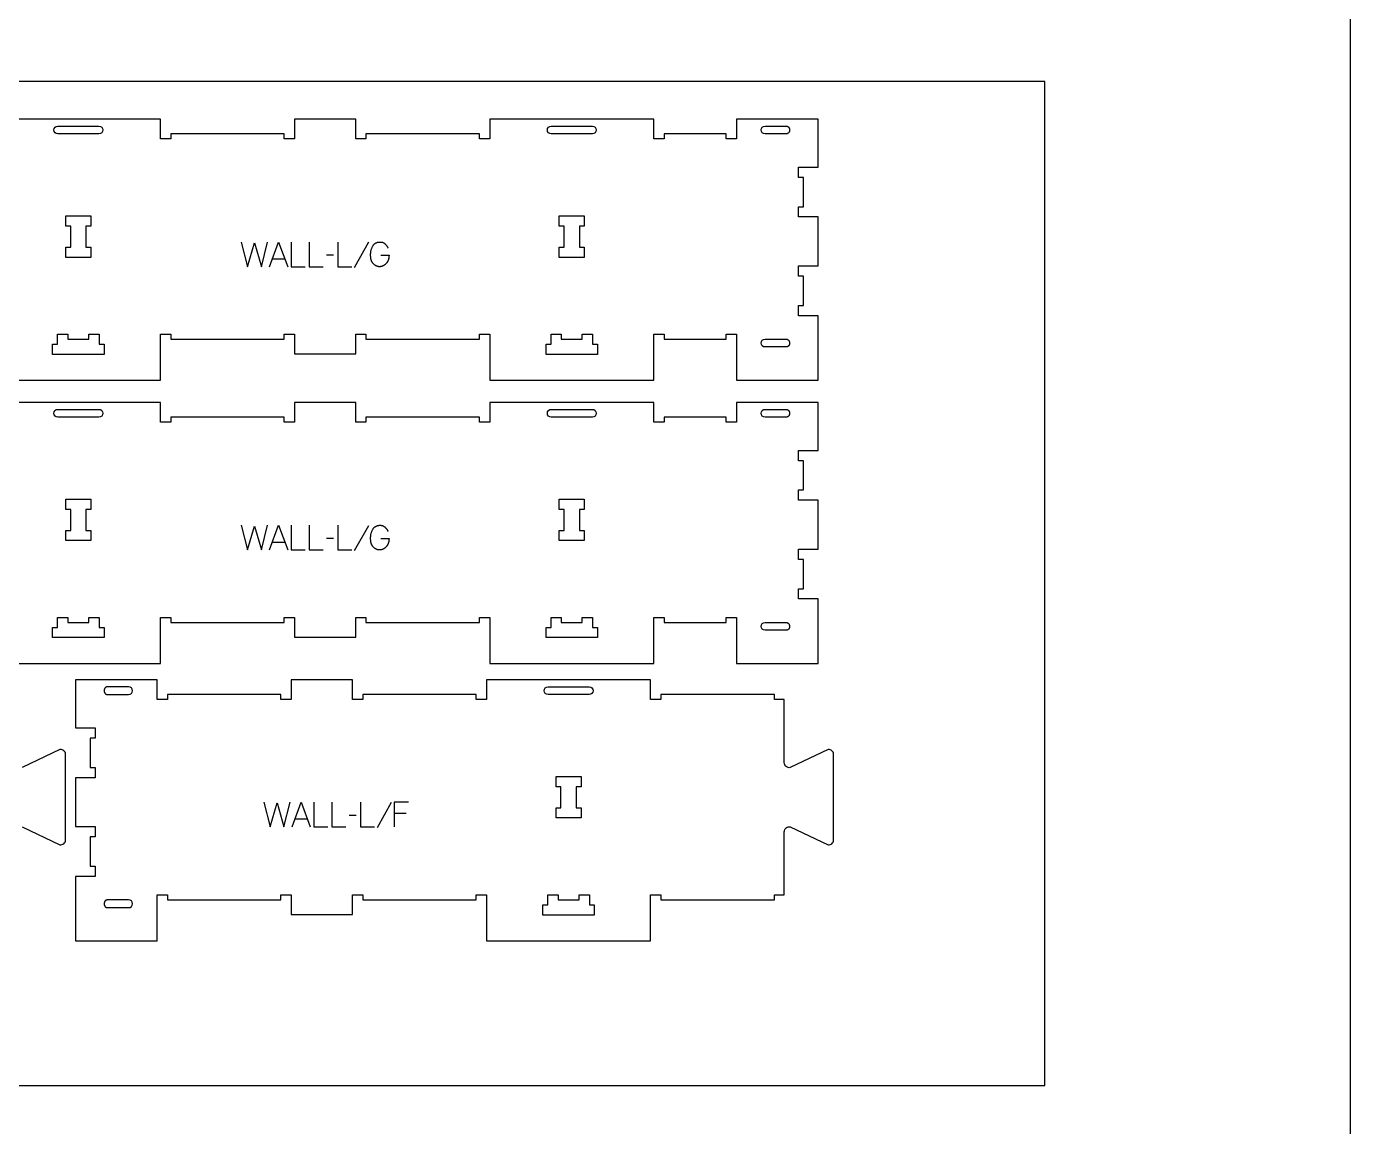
# Model space of a CAD drawing. Extents: x -34195 to -31012, y -10461 to -4867.
# Drawn here: x -32622 to -31012, y -8161 to -6824 of the extents above; entities that cross this region are included whole.
import ezdxf

# ---------------------------------------------------------------- set-up
doc = ezdxf.new("R2010")
doc.units = 0
for name, color, linetype in [('0_SHEET_SPRUCEPLY_2440X122', 1, 'CONTINUOUS'), ('1_ANYTOOL_1MMDEEP_LABELS_S', 2, 'CONTINUOUS'), ('3_ANYTOOL_CUTTHROUGH_INSID', 4, 'CONTINUOUS'), ('4_ANYTOOL_CUTTHROUGH_OUTSI', 5, 'CONTINUOUS'), ('DONOTCUT', 18, 'CONTINUOUS')]:
    doc.layers.add(name, color=color, linetype=linetype)

msp = doc.modelspace()

# ---------------------------------------------------------------- linework, layer by layer
at = {"layer": '0_SHEET_SPRUCEPLY_2440X122'}
msp.add_lwpolyline([(-33823.6, -6891.2), (-33823.6, -8111.2), (-31383.6, -8111.2), (-31383.6, -6891.2)], close=True, dxfattribs=at)
at = {"layer": '1_ANYTOOL_1MMDEEP_LABELS_S'}
for points in [[(-32361, -7086.1), (-32353.3, -7116.1), (-32344.8, -7087), (-32336.3, -7116.1), (-32328.8, -7086.1)], [(-32326.3, -7116.1), (-32315.4, -7086.1), (-32304.3, -7116.1)], [(-32300, -7086.1), (-32300, -7116.1), (-32282.9, -7116.1)], [(-32278.2, -7086.1), (-32278.2, -7116.1), (-32261.1, -7116.1)], [(-32243.3, -7086.1), (-32243.3, -7116.1), (-32226.2, -7116.1)], [(-32206.1, -7086.5), (-32223.3, -7117.3)], [(-32190.9, -7102.3), (-32181.1, -7102.3), (-32181.1, -7103.1), (-32181.2, -7103.9), (-32181.2, -7104.3), (-32181.3, -7104.7), (-32181.3, -7105.1), (-32181.4, -7105.5), (-32181.5, -7105.8), (-32181.5, -7106.2), (-32181.6, -7106.5), (-32181.7, -7106.9), (-32181.8, -7107.2), (-32181.9, -7107.6), (-32182, -7107.9), (-32182.1, -7108.2), (-32182.2, -7108.5), (-32182.4, -7108.9), (-32182.5, -7109.2), (-32182.6, -7109.5), (-32182.8, -7109.8), (-32182.9, -7110), (-32183.1, -7110.3), (-32183.3, -7110.6), (-32183.4, -7110.9), (-32183.6, -7111.1), (-32183.8, -7111.4), (-32184, -7111.6), (-32184.2, -7111.9), (-32184.4, -7112.1), (-32184.6, -7112.3), (-32184.8, -7112.5), (-32185, -7112.8), (-32185.3, -7113), (-32185.5, -7113.2), (-32185.7, -7113.4), (-32185.9, -7113.6), (-32186.2, -7113.7), (-32186.4, -7113.9), (-32186.6, -7114.1), (-32186.8, -7114.2), (-32187.1, -7114.4), (-32187.3, -7114.6), (-32187.5, -7114.7), (-32187.8, -7114.8), (-32188, -7115), (-32188.3, -7115.1), (-32188.5, -7115.2), (-32188.7, -7115.3), (-32189, -7115.4), (-32189.2, -7115.5), (-32189.5, -7115.6), (-32189.7, -7115.7), (-32190, -7115.7), (-32190.2, -7115.8), (-32190.5, -7115.9), (-32190.7, -7115.9), (-32191, -7116), (-32191.2, -7116), (-32191.5, -7116), (-32191.7, -7116.1), (-32192, -7116.1), (-32192.2, -7116.1), (-32192.5, -7116.1), (-32192.8, -7116.1), (-32193, -7116.1), (-32193.3, -7116.1), (-32193.5, -7116.1), (-32193.8, -7116), (-32194, -7116), (-32194.3, -7115.9), (-32194.5, -7115.9), (-32194.8, -7115.8), (-32195, -7115.8), (-32195.3, -7115.7), (-32195.5, -7115.6), (-32195.8, -7115.5), (-32196, -7115.5), (-32196.2, -7115.4), (-32196.5, -7115.2), (-32196.7, -7115.1), (-32196.9, -7115), (-32197.2, -7114.9), (-32197.4, -7114.8), (-32197.6, -7114.6), (-32197.9, -7114.5), (-32198.1, -7114.3), (-32198.3, -7114.1), (-32198.6, -7114), (-32198.8, -7113.8), (-32199, -7113.6), (-32199.2, -7113.4), (-32199.4, -7113.2), (-32199.7, -7113), (-32199.9, -7112.8), (-32200.1, -7112.6), (-32200.3, -7112.4), (-32200.5, -7112.1), (-32200.7, -7111.9), (-32200.9, -7111.6), (-32201.1, -7111.4), (-32201.3, -7111.1), (-32201.4, -7110.8), (-32201.6, -7110.6), (-32201.7, -7110.3), (-32201.9, -7110), (-32202, -7109.7), (-32202.2, -7109.4), (-32202.3, -7109.1), (-32202.4, -7108.7), (-32202.5, -7108.4), (-32202.7, -7108.1), (-32202.8, -7107.7), (-32202.9, -7107.4), (-32203, -7107), (-32203, -7106.6), (-32203.1, -7106.2), (-32203.2, -7105.9), (-32203.2, -7105.5), (-32203.3, -7105.1), (-32203.4, -7104.7), (-32203.4, -7104.2), (-32203.5, -7103.4), (-32203.5, -7102.5), (-32203.5, -7101.6), (-32203.5, -7100.9), (-32203.5, -7100.2), (-32203.4, -7099.5), (-32203.3, -7098.9), (-32203.3, -7098.2), (-32203.1, -7097.5), (-32203, -7096.9), (-32202.8, -7096.2), (-32202.7, -7095.6), (-32202.5, -7094.9), (-32202.3, -7094.3), (-32202, -7093.6), (-32201.7, -7093), (-32201.5, -7092.4), (-32201.2, -7091.7), (-32200.8, -7091.1), (-32200.7, -7090.8), (-32200.5, -7090.5), (-32200.3, -7090.2), (-32200.1, -7089.9), (-32199.9, -7089.6), (-32199.8, -7089.5), (-32199.7, -7089.4), (-32199.6, -7089.3), (-32199.5, -7089.1), (-32199.4, -7089), (-32199.3, -7088.9), (-32199.2, -7088.8), (-32199, -7088.7), (-32198.9, -7088.5), (-32198.8, -7088.4), (-32198.7, -7088.3), (-32198.6, -7088.2), (-32198.4, -7088.1), (-32198.3, -7088), (-32198.2, -7087.9), (-32198.1, -7087.8), (-32197.9, -7087.7), (-32197.8, -7087.7), (-32197.7, -7087.6), (-32197.5, -7087.5), (-32197.4, -7087.4), (-32197.2, -7087.3), (-32197.1, -7087.2), (-32197, -7087.2), (-32196.8, -7087.1), (-32196.7, -7087), (-32196.5, -7087), (-32196.4, -7086.9), (-32196.2, -7086.8), (-32196.1, -7086.8), (-32195.9, -7086.7), (-32195.7, -7086.7), (-32195.4, -7086.6), (-32195.1, -7086.5), (-32194.8, -7086.4), (-32194.4, -7086.3), (-32194.1, -7086.2), (-32193.7, -7086.2), (-32193.3, -7086.1), (-32193, -7086.1), (-32192.6, -7086.1), (-32192.2, -7086.1), (-32191.8, -7086.1), (-32191.6, -7086.1), (-32191.4, -7086.1), (-32191.2, -7086.1), (-32190.9, -7086.1), (-32190.7, -7086.1), (-32190.5, -7086.1), (-32190.3, -7086.2), (-32190.1, -7086.2), (-32189.9, -7086.2), (-32189.7, -7086.3), (-32189.5, -7086.3), (-32189.3, -7086.4), (-32189.1, -7086.4), (-32188.9, -7086.5), (-32188.7, -7086.6), (-32188.6, -7086.6), (-32188.4, -7086.7), (-32188.2, -7086.8), (-32188, -7086.9), (-32187.8, -7086.9), (-32187.7, -7087), (-32187.5, -7087.1), (-32187.3, -7087.2), (-32187.2, -7087.3), (-32187, -7087.4), (-32186.9, -7087.6), (-32186.7, -7087.7), (-32186.6, -7087.8), (-32186.4, -7087.9), (-32186.3, -7088.1), (-32186.1, -7088.2), (-32186, -7088.3), (-32185.7, -7088.6), (-32185.4, -7088.9), (-32185.2, -7089.2), (-32184.9, -7089.5), (-32184.6, -7089.8), (-32184.4, -7090.1), (-32184.2, -7090.4), (-32183.9, -7090.8), (-32183.7, -7091.1), (-32183.5, -7091.4), (-32183.3, -7091.7), (-32183.1, -7092.1), (-32182.9, -7092.4), (-32182.7, -7092.8), (-32182.5, -7093.1), (-32182.3, -7093.5)], [(-32322.8, -7106.5), (-32307.9, -7106.5)], [(-32248.5, -7102.2), (-32257.3, -7102.3)], [(-32361, -7430.4), (-32353.3, -7460.4), (-32344.8, -7431.3), (-32336.3, -7460.4), (-32328.8, -7430.4)], [(-32326.3, -7460.4), (-32315.4, -7430.4), (-32304.3, -7460.4)], [(-32300, -7430.4), (-32300, -7460.4), (-32282.9, -7460.4)], [(-32278.2, -7430.4), (-32278.2, -7460.4), (-32261.1, -7460.4)], [(-32243.3, -7430.4), (-32243.3, -7460.4), (-32226.2, -7460.4)], [(-32206.1, -7430.9), (-32223.3, -7461.6)], [(-32190.9, -7446.6), (-32181.1, -7446.6), (-32181.1, -7447.5), (-32181.2, -7448.3), (-32181.2, -7448.7), (-32181.3, -7449.1), (-32181.3, -7449.4), (-32181.4, -7449.8), (-32181.5, -7450.2), (-32181.5, -7450.5), (-32181.6, -7450.9), (-32181.7, -7451.2), (-32181.8, -7451.6), (-32181.9, -7451.9), (-32182, -7452.2), (-32182.1, -7452.6), (-32182.2, -7452.9), (-32182.4, -7453.2), (-32182.5, -7453.5), (-32182.6, -7453.8), (-32182.8, -7454.1), (-32182.9, -7454.4), (-32183.1, -7454.7), (-32183.3, -7454.9), (-32183.4, -7455.2), (-32183.6, -7455.5), (-32183.8, -7455.7), (-32184, -7456), (-32184.2, -7456.2), (-32184.4, -7456.4), (-32184.6, -7456.7), (-32184.8, -7456.9), (-32185, -7457.1), (-32185.3, -7457.3), (-32185.5, -7457.5), (-32185.7, -7457.7), (-32185.9, -7457.9), (-32186.2, -7458.1), (-32186.4, -7458.3), (-32186.6, -7458.4), (-32186.8, -7458.6), (-32187.1, -7458.7), (-32187.3, -7458.9), (-32187.5, -7459), (-32187.8, -7459.2), (-32188, -7459.3), (-32188.3, -7459.4), (-32188.5, -7459.5), (-32188.7, -7459.6), (-32189, -7459.7), (-32189.2, -7459.8), (-32189.5, -7459.9), (-32189.7, -7460), (-32190, -7460.1), (-32190.2, -7460.1), (-32190.5, -7460.2), (-32190.7, -7460.3), (-32191, -7460.3), (-32191.2, -7460.3), (-32191.5, -7460.4), (-32191.7, -7460.4), (-32192, -7460.4), (-32192.2, -7460.4), (-32192.5, -7460.4), (-32192.8, -7460.4), (-32193, -7460.4), (-32193.3, -7460.4), (-32193.5, -7460.4), (-32193.8, -7460.4), (-32194, -7460.3), (-32194.3, -7460.3), (-32194.5, -7460.2), (-32194.8, -7460.2), (-32195, -7460.1), (-32195.3, -7460), (-32195.5, -7460), (-32195.8, -7459.9), (-32196, -7459.8), (-32196.2, -7459.7), (-32196.5, -7459.6), (-32196.7, -7459.5), (-32196.9, -7459.3), (-32197.2, -7459.2), (-32197.4, -7459.1), (-32197.6, -7458.9), (-32197.9, -7458.8), (-32198.1, -7458.6), (-32198.3, -7458.5), (-32198.6, -7458.3), (-32198.8, -7458.1), (-32199, -7457.9), (-32199.2, -7457.8), (-32199.4, -7457.6), (-32199.7, -7457.4), (-32199.9, -7457.1), (-32200.1, -7456.9), (-32200.3, -7456.7), (-32200.5, -7456.5), (-32200.7, -7456.2), (-32200.9, -7456), (-32201.1, -7455.7), (-32201.3, -7455.5), (-32201.4, -7455.2), (-32201.6, -7454.9), (-32201.7, -7454.6), (-32201.9, -7454.3), (-32202, -7454), (-32202.2, -7453.7), (-32202.3, -7453.4), (-32202.4, -7453.1), (-32202.5, -7452.7), (-32202.7, -7452.4), (-32202.8, -7452), (-32202.9, -7451.7), (-32203, -7451.3), (-32203, -7451), (-32203.1, -7450.6), (-32203.2, -7450.2), (-32203.2, -7449.8), (-32203.3, -7449.4), (-32203.4, -7449), (-32203.4, -7448.6), (-32203.5, -7447.7), (-32203.5, -7446.8), (-32203.5, -7445.9), (-32203.5, -7445.2), (-32203.5, -7444.6), (-32203.4, -7443.9), (-32203.3, -7443.2), (-32203.3, -7442.5), (-32203.1, -7441.9), (-32203, -7441.2), (-32202.8, -7440.6), (-32202.7, -7439.9), (-32202.5, -7439.3), (-32202.3, -7438.6), (-32202, -7438), (-32201.7, -7437.3), (-32201.5, -7436.7), (-32201.2, -7436.1), (-32200.8, -7435.4), (-32200.7, -7435.1), (-32200.5, -7434.8), (-32200.3, -7434.5), (-32200.1, -7434.3), (-32199.9, -7434), (-32199.8, -7433.9), (-32199.7, -7433.7), (-32199.6, -7433.6), (-32199.5, -7433.5), (-32199.4, -7433.3), (-32199.3, -7433.2), (-32199.2, -7433.1), (-32199, -7433), (-32198.9, -7432.9), (-32198.8, -7432.8), (-32198.7, -7432.7), (-32198.6, -7432.6), (-32198.4, -7432.5), (-32198.3, -7432.4), (-32198.2, -7432.3), (-32198.1, -7432.2), (-32197.9, -7432.1), (-32197.8, -7432), (-32197.7, -7431.9), (-32197.5, -7431.8), (-32197.4, -7431.7), (-32197.2, -7431.7), (-32197.1, -7431.6), (-32197, -7431.5), (-32196.8, -7431.4), (-32196.7, -7431.4), (-32196.5, -7431.3), (-32196.4, -7431.2), (-32196.2, -7431.2), (-32196.1, -7431.1), (-32195.9, -7431), (-32195.7, -7431), (-32195.4, -7430.9), (-32195.1, -7430.8), (-32194.8, -7430.7), (-32194.4, -7430.6), (-32194.1, -7430.6), (-32193.7, -7430.5), (-32193.3, -7430.5), (-32193, -7430.4), (-32192.6, -7430.4), (-32192.2, -7430.4), (-32191.8, -7430.4), (-32191.6, -7430.4), (-32191.4, -7430.4), (-32191.2, -7430.4), (-32190.9, -7430.4), (-32190.7, -7430.5), (-32190.5, -7430.5), (-32190.3, -7430.5), (-32190.1, -7430.5), (-32189.9, -7430.6), (-32189.7, -7430.6), (-32189.5, -7430.7), (-32189.3, -7430.7), (-32189.1, -7430.8), (-32188.9, -7430.8), (-32188.7, -7430.9), (-32188.6, -7431), (-32188.4, -7431), (-32188.2, -7431.1), (-32188, -7431.2), (-32187.8, -7431.3), (-32187.7, -7431.4), (-32187.5, -7431.5), (-32187.3, -7431.6), (-32187.2, -7431.7), (-32187, -7431.8), (-32186.9, -7431.9), (-32186.7, -7432), (-32186.6, -7432.1), (-32186.4, -7432.3), (-32186.3, -7432.4), (-32186.1, -7432.5), (-32186, -7432.7), (-32185.7, -7433), (-32185.4, -7433.2), (-32185.2, -7433.5), (-32184.9, -7433.8), (-32184.6, -7434.1), (-32184.4, -7434.5), (-32184.2, -7434.8), (-32183.9, -7435.1), (-32183.7, -7435.4), (-32183.5, -7435.7), (-32183.3, -7436.1), (-32183.1, -7436.4), (-32182.9, -7436.8), (-32182.7, -7437.1), (-32182.5, -7437.5), (-32182.3, -7437.8)], [(-32322.8, -7450.8), (-32307.9, -7450.8)], [(-32248.5, -7446.5), (-32257.3, -7446.6)], [(-32333.4, -7766.9), (-32325.7, -7796.9), (-32317.3, -7767.8), (-32308.8, -7796.9), (-32301.3, -7766.9)], [(-32298.7, -7796.9), (-32287.8, -7766.9), (-32276.8, -7796.9)], [(-32272.5, -7766.9), (-32272.5, -7796.9), (-32255.4, -7796.9)], [(-32250.7, -7766.9), (-32250.7, -7796.9), (-32233.6, -7796.9)], [(-32215.8, -7766.9), (-32215.8, -7796.9), (-32198.7, -7796.9)], [(-32178.5, -7767.4), (-32195.7, -7798.2)], [(-32157.3, -7766.9), (-32174.9, -7766.9), (-32174.9, -7796.9)], [(-32295.2, -7787.4), (-32280.3, -7787.4)], [(-32220.9, -7783), (-32229.7, -7783.1)], [(-32160.4, -7780.9), (-32174.9, -7780.9)]]:
    msp.add_lwpolyline(points, dxfattribs=at)
at = {"layer": '3_ANYTOOL_CUTTHROUGH_INSID', "color": 4}
for points in [[(-32583.8, -6945.2), (-32533.8, -6945.2, -1), (-32533.8, -6954.7), (-32583.8, -6954.7, -1)], [(-31983.8, -6945.2), (-31933.8, -6945.2, -1), (-31933.8, -6954.7), (-31983.8, -6954.7, -1)], [(-31723.8, -6945.2), (-31698.1, -6945.2), (-31698, -6945.2), (-31697.9, -6945.2), (-31697.8, -6945.2), (-31697.7, -6945.2), (-31697.6, -6945.2), (-31697.5, -6945.3), (-31697.4, -6945.3), (-31697.3, -6945.3), (-31697.2, -6945.3), (-31697.1, -6945.3), (-31697, -6945.4), (-31696.9, -6945.4), (-31696.8, -6945.4), (-31696.7, -6945.5), (-31696.7, -6945.5), (-31696.6, -6945.6), (-31696.5, -6945.6), (-31696.4, -6945.7), (-31696.3, -6945.7), (-31696.2, -6945.8), (-31696.1, -6945.8), (-31696, -6945.9), (-31695.9, -6946), (-31695.8, -6946), (-31695.7, -6946.1), (-31695.7, -6946.2), (-31695.6, -6946.2), (-31695.5, -6946.3), (-31695.4, -6946.4), (-31695.3, -6946.5), (-31695.3, -6946.6), (-31695.2, -6946.6), (-31695.1, -6946.7), (-31695.1, -6946.8), (-31695, -6946.9), (-31694.9, -6947), (-31694.9, -6947.1), (-31694.8, -6947.2), (-31694.8, -6947.3), (-31694.7, -6947.4), (-31694.7, -6947.5), (-31694.6, -6947.6), (-31694.6, -6947.7), (-31694.5, -6947.8), (-31694.5, -6947.9), (-31694.4, -6948), (-31694.4, -6948.1), (-31694.4, -6948.2), (-31694.3, -6948.3), (-31694.3, -6948.5), (-31694.3, -6948.6), (-31694.2, -6948.7), (-31694.2, -6948.8), (-31694.2, -6948.9), (-31694.2, -6949), (-31694.2, -6949.1), (-31694.1, -6949.2), (-31694.1, -6949.3), (-31694.1, -6949.4), (-31694.1, -6949.5), (-31694.1, -6949.6), (-31694.1, -6949.7), (-31694.1, -6949.9), (-31694.1, -6950), (-31694.1, -6950.1), (-31694.1, -6950.2), (-31694.1, -6950.3), (-31694.1, -6950.4), (-31694.1, -6950.5), (-31694.1, -6950.6), (-31694.1, -6950.7), (-31694.2, -6950.8), (-31694.2, -6950.9), (-31694.2, -6951), (-31694.2, -6951.1), (-31694.2, -6951.3), (-31694.3, -6951.4), (-31694.3, -6951.5), (-31694.3, -6951.6), (-31694.4, -6951.7), (-31694.4, -6951.8), (-31694.4, -6951.9), (-31694.5, -6952), (-31694.5, -6952.1), (-31694.6, -6952.2), (-31694.6, -6952.3), (-31694.7, -6952.4), (-31694.7, -6952.5), (-31694.8, -6952.6), (-31694.8, -6952.7), (-31694.9, -6952.8), (-31694.9, -6952.9), (-31695, -6953), (-31695.1, -6953.1), (-31695.1, -6953.2), (-31695.2, -6953.3), (-31695.3, -6953.4), (-31695.3, -6953.4), (-31695.4, -6953.5), (-31695.5, -6953.6), (-31695.6, -6953.7), (-31695.7, -6953.8), (-31695.7, -6953.8), (-31695.8, -6953.9), (-31695.9, -6954), (-31696, -6954), (-31696.1, -6954.1), (-31696.2, -6954.2), (-31696.3, -6954.2), (-31696.4, -6954.3), (-31696.5, -6954.3), (-31696.6, -6954.4), (-31696.7, -6954.4), (-31696.7, -6954.4), (-31696.8, -6954.5), (-31696.9, -6954.5), (-31697, -6954.5), (-31697.1, -6954.6), (-31697.2, -6954.6), (-31697.3, -6954.6), (-31697.4, -6954.6), (-31697.5, -6954.7), (-31697.6, -6954.7), (-31697.7, -6954.7), (-31697.8, -6954.7), (-31697.9, -6954.7), (-31698, -6954.7), (-31698.1, -6954.7), (-31723.8, -6954.7, -1)], [(-31723.8, -7213.7, -1), (-31723.8, -7204.2), (-31698.1, -7204.2), (-31698, -7204.2), (-31697.9, -7204.2), (-31697.8, -7204.2), (-31697.7, -7204.2), (-31697.6, -7204.2), (-31697.5, -7204.3), (-31697.4, -7204.3), (-31697.3, -7204.3), (-31697.2, -7204.3), (-31697.1, -7204.3), (-31697, -7204.4), (-31696.9, -7204.4), (-31696.8, -7204.4), (-31696.7, -7204.5), (-31696.7, -7204.5), (-31696.6, -7204.6), (-31696.5, -7204.6), (-31696.4, -7204.7), (-31696.3, -7204.7), (-31696.2, -7204.8), (-31696.1, -7204.8), (-31696, -7204.9), (-31695.9, -7205), (-31695.8, -7205), (-31695.7, -7205.1), (-31695.7, -7205.2), (-31695.6, -7205.2), (-31695.5, -7205.3), (-31695.4, -7205.4), (-31695.3, -7205.5), (-31695.3, -7205.6), (-31695.2, -7205.6), (-31695.1, -7205.7), (-31695.1, -7205.8), (-31695, -7205.9), (-31694.9, -7206), (-31694.9, -7206.1), (-31694.8, -7206.2), (-31694.8, -7206.3), (-31694.7, -7206.4), (-31694.7, -7206.5), (-31694.6, -7206.6), (-31694.6, -7206.7), (-31694.5, -7206.8), (-31694.5, -7206.9), (-31694.4, -7207), (-31694.4, -7207.1), (-31694.4, -7207.2), (-31694.3, -7207.3), (-31694.3, -7207.5), (-31694.3, -7207.6), (-31694.2, -7207.7), (-31694.2, -7207.8), (-31694.2, -7207.9), (-31694.2, -7208), (-31694.2, -7208.1), (-31694.1, -7208.2), (-31694.1, -7208.3), (-31694.1, -7208.4), (-31694.1, -7208.5), (-31694.1, -7208.6), (-31694.1, -7208.7), (-31694.1, -7208.9), (-31694.1, -7209), (-31694.1, -7209.1), (-31694.1, -7209.2), (-31694.1, -7209.3), (-31694.1, -7209.4), (-31694.1, -7209.5), (-31694.1, -7209.6), (-31694.1, -7209.7), (-31694.2, -7209.8), (-31694.2, -7209.9), (-31694.2, -7210), (-31694.2, -7210.1), (-31694.2, -7210.3), (-31694.3, -7210.4), (-31694.3, -7210.5), (-31694.3, -7210.6), (-31694.4, -7210.7), (-31694.4, -7210.8), (-31694.4, -7210.9), (-31694.5, -7211), (-31694.5, -7211.1), (-31694.6, -7211.2), (-31694.6, -7211.3), (-31694.7, -7211.4), (-31694.7, -7211.5), (-31694.8, -7211.6), (-31694.8, -7211.7), (-31694.9, -7211.8), (-31694.9, -7211.9), (-31695, -7212), (-31695.1, -7212.1), (-31695.1, -7212.2), (-31695.2, -7212.3), (-31695.3, -7212.4), (-31695.3, -7212.4), (-31695.4, -7212.5), (-31695.5, -7212.6), (-31695.6, -7212.7), (-31695.7, -7212.8), (-31695.7, -7212.8), (-31695.8, -7212.9), (-31695.9, -7213), (-31696, -7213), (-31696.1, -7213.1), (-31696.2, -7213.2), (-31696.3, -7213.2), (-31696.4, -7213.3), (-31696.5, -7213.3), (-31696.6, -7213.4), (-31696.7, -7213.4), (-31696.7, -7213.4), (-31696.8, -7213.5), (-31696.9, -7213.5), (-31697, -7213.5), (-31697.1, -7213.6), (-31697.2, -7213.6), (-31697.3, -7213.6), (-31697.4, -7213.6), (-31697.5, -7213.7), (-31697.6, -7213.7), (-31697.7, -7213.7), (-31697.8, -7213.7), (-31697.9, -7213.7), (-31698, -7213.7), (-31698.1, -7213.7)], [(-32583.8, -7289.5), (-32533.8, -7289.5, -1), (-32533.8, -7299), (-32583.8, -7299, -1)], [(-31983.8, -7289.5), (-31933.8, -7289.5, -1), (-31933.8, -7299), (-31983.8, -7299, -1)], [(-31723.8, -7289.5), (-31698.1, -7289.5), (-31698, -7289.6), (-31697.9, -7289.6), (-31697.8, -7289.6), (-31697.7, -7289.6), (-31697.6, -7289.6), (-31697.5, -7289.6), (-31697.4, -7289.6), (-31697.3, -7289.6), (-31697.2, -7289.7), (-31697.1, -7289.7), (-31697, -7289.7), (-31696.9, -7289.7), (-31696.8, -7289.8), (-31696.7, -7289.8), (-31696.7, -7289.9), (-31696.6, -7289.9), (-31696.5, -7290), (-31696.4, -7290), (-31696.3, -7290.1), (-31696.2, -7290.1), (-31696.1, -7290.2), (-31696, -7290.2), (-31695.9, -7290.3), (-31695.8, -7290.4), (-31695.7, -7290.4), (-31695.7, -7290.5), (-31695.6, -7290.6), (-31695.5, -7290.7), (-31695.4, -7290.7), (-31695.3, -7290.8), (-31695.3, -7290.9), (-31695.2, -7291), (-31695.1, -7291.1), (-31695.1, -7291.2), (-31695, -7291.3), (-31694.9, -7291.4), (-31694.9, -7291.4), (-31694.8, -7291.5), (-31694.8, -7291.6), (-31694.7, -7291.7), (-31694.7, -7291.8), (-31694.6, -7291.9), (-31694.6, -7292), (-31694.5, -7292.2), (-31694.5, -7292.3), (-31694.4, -7292.4), (-31694.4, -7292.5), (-31694.4, -7292.6), (-31694.3, -7292.7), (-31694.3, -7292.8), (-31694.3, -7292.9), (-31694.2, -7293), (-31694.2, -7293.1), (-31694.2, -7293.2), (-31694.2, -7293.3), (-31694.2, -7293.4), (-31694.1, -7293.6), (-31694.1, -7293.7), (-31694.1, -7293.8), (-31694.1, -7293.9), (-31694.1, -7294), (-31694.1, -7294.1), (-31694.1, -7294.2), (-31694.1, -7294.3), (-31694.1, -7294.4), (-31694.1, -7294.5), (-31694.1, -7294.6), (-31694.1, -7294.7), (-31694.1, -7294.8), (-31694.1, -7294.9), (-31694.1, -7295), (-31694.2, -7295.2), (-31694.2, -7295.3), (-31694.2, -7295.4), (-31694.2, -7295.5), (-31694.2, -7295.6), (-31694.3, -7295.7), (-31694.3, -7295.8), (-31694.3, -7295.9), (-31694.4, -7296), (-31694.4, -7296.1), (-31694.4, -7296.2), (-31694.5, -7296.3), (-31694.5, -7296.4), (-31694.6, -7296.5), (-31694.6, -7296.7), (-31694.7, -7296.8), (-31694.7, -7296.9), (-31694.8, -7297), (-31694.8, -7297.1), (-31694.9, -7297.2), (-31694.9, -7297.2), (-31695, -7297.3), (-31695.1, -7297.4), (-31695.1, -7297.5), (-31695.2, -7297.6), (-31695.3, -7297.7), (-31695.3, -7297.8), (-31695.4, -7297.9), (-31695.5, -7297.9), (-31695.6, -7298), (-31695.7, -7298.1), (-31695.7, -7298.2), (-31695.8, -7298.2), (-31695.9, -7298.3), (-31696, -7298.4), (-31696.1, -7298.4), (-31696.2, -7298.5), (-31696.3, -7298.5), (-31696.4, -7298.6), (-31696.5, -7298.6), (-31696.6, -7298.7), (-31696.7, -7298.7), (-31696.7, -7298.8), (-31696.8, -7298.8), (-31696.9, -7298.9), (-31697, -7298.9), (-31697.1, -7298.9), (-31697.2, -7298.9), (-31697.3, -7299), (-31697.4, -7299), (-31697.5, -7299), (-31697.6, -7299), (-31697.7, -7299), (-31697.8, -7299), (-31697.9, -7299), (-31698, -7299), (-31698.1, -7299), (-31723.8, -7299, -1)], [(-31723.8, -7558, -1), (-31723.8, -7548.5), (-31698.1, -7548.5), (-31698, -7548.6), (-31697.9, -7548.6), (-31697.8, -7548.6), (-31697.7, -7548.6), (-31697.6, -7548.6), (-31697.5, -7548.6), (-31697.4, -7548.6), (-31697.3, -7548.6), (-31697.2, -7548.7), (-31697.1, -7548.7), (-31697, -7548.7), (-31696.9, -7548.7), (-31696.8, -7548.8), (-31696.7, -7548.8), (-31696.7, -7548.9), (-31696.6, -7548.9), (-31696.5, -7549), (-31696.4, -7549), (-31696.3, -7549.1), (-31696.2, -7549.1), (-31696.1, -7549.2), (-31696, -7549.2), (-31695.9, -7549.3), (-31695.8, -7549.4), (-31695.7, -7549.4), (-31695.7, -7549.5), (-31695.6, -7549.6), (-31695.5, -7549.7), (-31695.4, -7549.7), (-31695.3, -7549.8), (-31695.3, -7549.9), (-31695.2, -7550), (-31695.1, -7550.1), (-31695.1, -7550.2), (-31695, -7550.3), (-31694.9, -7550.4), (-31694.9, -7550.4), (-31694.8, -7550.5), (-31694.8, -7550.6), (-31694.7, -7550.7), (-31694.7, -7550.8), (-31694.6, -7550.9), (-31694.6, -7551), (-31694.5, -7551.2), (-31694.5, -7551.3), (-31694.4, -7551.4), (-31694.4, -7551.5), (-31694.4, -7551.6), (-31694.3, -7551.7), (-31694.3, -7551.8), (-31694.3, -7551.9), (-31694.2, -7552), (-31694.2, -7552.1), (-31694.2, -7552.2), (-31694.2, -7552.3), (-31694.2, -7552.4), (-31694.1, -7552.6), (-31694.1, -7552.7), (-31694.1, -7552.8), (-31694.1, -7552.9), (-31694.1, -7553), (-31694.1, -7553.1), (-31694.1, -7553.2), (-31694.1, -7553.3), (-31694.1, -7553.4), (-31694.1, -7553.5), (-31694.1, -7553.6), (-31694.1, -7553.7), (-31694.1, -7553.8), (-31694.1, -7553.9), (-31694.1, -7554), (-31694.2, -7554.2), (-31694.2, -7554.3), (-31694.2, -7554.4), (-31694.2, -7554.5), (-31694.2, -7554.6), (-31694.3, -7554.7), (-31694.3, -7554.8), (-31694.3, -7554.9), (-31694.4, -7555), (-31694.4, -7555.1), (-31694.4, -7555.2), (-31694.5, -7555.3), (-31694.5, -7555.4), (-31694.6, -7555.5), (-31694.6, -7555.7), (-31694.7, -7555.8), (-31694.7, -7555.9), (-31694.8, -7556), (-31694.8, -7556.1), (-31694.9, -7556.2), (-31694.9, -7556.2), (-31695, -7556.3), (-31695.1, -7556.4), (-31695.1, -7556.5), (-31695.2, -7556.6), (-31695.3, -7556.7), (-31695.3, -7556.8), (-31695.4, -7556.9), (-31695.5, -7556.9), (-31695.6, -7557), (-31695.7, -7557.1), (-31695.7, -7557.2), (-31695.8, -7557.2), (-31695.9, -7557.3), (-31696, -7557.4), (-31696.1, -7557.4), (-31696.2, -7557.5), (-31696.3, -7557.5), (-31696.4, -7557.6), (-31696.5, -7557.6), (-31696.6, -7557.7), (-31696.7, -7557.7), (-31696.7, -7557.8), (-31696.8, -7557.8), (-31696.9, -7557.9), (-31697, -7557.9), (-31697.1, -7557.9), (-31697.2, -7557.9), (-31697.3, -7558), (-31697.4, -7558), (-31697.5, -7558), (-31697.6, -7558), (-31697.7, -7558), (-31697.8, -7558), (-31697.9, -7558), (-31698, -7558), (-31698.1, -7558)], [(-32497.7, -7626.7), (-32523.4, -7626.7), (-32523.5, -7626.7), (-32523.6, -7626.7), (-32523.7, -7626.7), (-32523.8, -7626.7), (-32523.9, -7626.7), (-32524, -7626.7), (-32524.1, -7626.8), (-32524.2, -7626.8), (-32524.3, -7626.8), (-32524.4, -7626.8), (-32524.5, -7626.9), (-32524.6, -7626.9), (-32524.7, -7626.9), (-32524.8, -7627), (-32524.9, -7627), (-32525, -7627), (-32525.1, -7627.1), (-32525.2, -7627.1), (-32525.3, -7627.2), (-32525.4, -7627.3), (-32525.5, -7627.3), (-32525.6, -7627.4), (-32525.6, -7627.4), (-32525.7, -7627.5), (-32525.8, -7627.6), (-32525.9, -7627.6), (-32526, -7627.7), (-32526.1, -7627.8), (-32526.1, -7627.9), (-32526.2, -7628), (-32526.3, -7628), (-32526.4, -7628.1), (-32526.4, -7628.2), (-32526.5, -7628.3), (-32526.6, -7628.4), (-32526.6, -7628.5), (-32526.7, -7628.6), (-32526.7, -7628.7), (-32526.8, -7628.8), (-32526.9, -7628.9), (-32526.9, -7629), (-32527, -7629.1), (-32527, -7629.2), (-32527, -7629.3), (-32527.1, -7629.4), (-32527.1, -7629.5), (-32527.2, -7629.6), (-32527.2, -7629.7), (-32527.2, -7629.8), (-32527.3, -7629.9), (-32527.3, -7630), (-32527.3, -7630.1), (-32527.3, -7630.3), (-32527.4, -7630.4), (-32527.4, -7630.5), (-32527.4, -7630.6), (-32527.4, -7630.7), (-32527.4, -7630.8), (-32527.4, -7630.9), (-32527.4, -7631), (-32527.5, -7631.1), (-32527.5, -7631.2), (-32527.5, -7631.3), (-32527.5, -7631.4), (-32527.5, -7631.5), (-32527.5, -7631.7), (-32527.5, -7631.8), (-32527.4, -7631.9), (-32527.4, -7632), (-32527.4, -7632.1), (-32527.4, -7632.2), (-32527.4, -7632.3), (-32527.4, -7632.4), (-32527.4, -7632.5), (-32527.3, -7632.6), (-32527.3, -7632.7), (-32527.3, -7632.8), (-32527.3, -7632.9), (-32527.2, -7633.1), (-32527.2, -7633.2), (-32527.2, -7633.3), (-32527.1, -7633.4), (-32527.1, -7633.5), (-32527, -7633.6), (-32527, -7633.7), (-32527, -7633.8), (-32526.9, -7633.9), (-32526.9, -7634), (-32526.8, -7634.1), (-32526.7, -7634.2), (-32526.7, -7634.3), (-32526.6, -7634.4), (-32526.6, -7634.5), (-32526.5, -7634.6), (-32526.4, -7634.7), (-32526.4, -7634.8), (-32526.3, -7634.8), (-32526.2, -7634.9), (-32526.1, -7635), (-32526.1, -7635.1), (-32526, -7635.2), (-32525.9, -7635.2), (-32525.8, -7635.3), (-32525.7, -7635.4), (-32525.6, -7635.4), (-32525.6, -7635.5), (-32525.5, -7635.6), (-32525.4, -7635.6), (-32525.3, -7635.7), (-32525.2, -7635.7), (-32525.1, -7635.8), (-32525, -7635.8), (-32524.9, -7635.9), (-32524.8, -7635.9), (-32524.7, -7636), (-32524.6, -7636), (-32524.5, -7636), (-32524.4, -7636.1), (-32524.3, -7636.1), (-32524.2, -7636.1), (-32524.1, -7636.1), (-32524, -7636.1), (-32523.9, -7636.2), (-32523.8, -7636.2), (-32523.7, -7636.2), (-32523.6, -7636.2), (-32523.5, -7636.2), (-32523.4, -7636.2), (-32497.7, -7636.2, 1)], [(-31987.7, -7626.7), (-31937.7, -7626.7, -1), (-31937.7, -7636.2), (-31987.7, -7636.2, -1)], [(-32497.7, -7895.2, 1), (-32497.7, -7885.7), (-32523.4, -7885.7), (-32523.5, -7885.7), (-32523.6, -7885.7), (-32523.7, -7885.7), (-32523.8, -7885.7), (-32523.9, -7885.7), (-32524, -7885.7), (-32524.1, -7885.8), (-32524.2, -7885.8), (-32524.3, -7885.8), (-32524.4, -7885.8), (-32524.5, -7885.9), (-32524.6, -7885.9), (-32524.7, -7885.9), (-32524.8, -7886), (-32524.9, -7886), (-32525, -7886), (-32525.1, -7886.1), (-32525.2, -7886.1), (-32525.3, -7886.2), (-32525.4, -7886.3), (-32525.5, -7886.3), (-32525.6, -7886.4), (-32525.6, -7886.4), (-32525.7, -7886.5), (-32525.8, -7886.6), (-32525.9, -7886.6), (-32526, -7886.7), (-32526.1, -7886.8), (-32526.1, -7886.9), (-32526.2, -7887), (-32526.3, -7887), (-32526.4, -7887.1), (-32526.4, -7887.2), (-32526.5, -7887.3), (-32526.6, -7887.4), (-32526.6, -7887.5), (-32526.7, -7887.6), (-32526.7, -7887.7), (-32526.8, -7887.8), (-32526.9, -7887.9), (-32526.9, -7888), (-32527, -7888.1), (-32527, -7888.2), (-32527, -7888.3), (-32527.1, -7888.4), (-32527.1, -7888.5), (-32527.2, -7888.6), (-32527.2, -7888.7), (-32527.2, -7888.8), (-32527.3, -7888.9), (-32527.3, -7889), (-32527.3, -7889.1), (-32527.3, -7889.3), (-32527.4, -7889.4), (-32527.4, -7889.5), (-32527.4, -7889.6), (-32527.4, -7889.7), (-32527.4, -7889.8), (-32527.4, -7889.9), (-32527.4, -7890), (-32527.5, -7890.1), (-32527.5, -7890.2), (-32527.5, -7890.3), (-32527.5, -7890.4), (-32527.5, -7890.5), (-32527.5, -7890.7), (-32527.5, -7890.8), (-32527.4, -7890.9), (-32527.4, -7891), (-32527.4, -7891.1), (-32527.4, -7891.2), (-32527.4, -7891.3), (-32527.4, -7891.4), (-32527.4, -7891.5), (-32527.3, -7891.6), (-32527.3, -7891.7), (-32527.3, -7891.8), (-32527.3, -7891.9), (-32527.2, -7892.1), (-32527.2, -7892.2), (-32527.2, -7892.3), (-32527.1, -7892.4), (-32527.1, -7892.5), (-32527, -7892.6), (-32527, -7892.7), (-32527, -7892.8), (-32526.9, -7892.9), (-32526.9, -7893), (-32526.8, -7893.1), (-32526.7, -7893.2), (-32526.7, -7893.3), (-32526.6, -7893.4), (-32526.6, -7893.5), (-32526.5, -7893.6), (-32526.4, -7893.7), (-32526.4, -7893.8), (-32526.3, -7893.8), (-32526.2, -7893.9), (-32526.1, -7894), (-32526.1, -7894.1), (-32526, -7894.2), (-32525.9, -7894.2), (-32525.8, -7894.3), (-32525.7, -7894.4), (-32525.6, -7894.4), (-32525.6, -7894.5), (-32525.5, -7894.6), (-32525.4, -7894.6), (-32525.3, -7894.7), (-32525.2, -7894.7), (-32525.1, -7894.8), (-32525, -7894.8), (-32524.9, -7894.9), (-32524.8, -7894.9), (-32524.7, -7895), (-32524.6, -7895), (-32524.5, -7895), (-32524.4, -7895.1), (-32524.3, -7895.1), (-32524.2, -7895.1), (-32524.1, -7895.1), (-32524, -7895.1), (-32523.9, -7895.2), (-32523.8, -7895.2), (-32523.7, -7895.2), (-32523.6, -7895.2), (-32523.5, -7895.2), (-32523.4, -7895.2)]]:
    msp.add_lwpolyline(points, format="xyb", close=True, dxfattribs=at)
for points in [[(-32568.1, -7092.3), (-32568.1, -7066.8), (-32574.1, -7066.8), (-32574.1, -7054.3), (-32543.6, -7054.3), (-32543.6, -7066.8), (-32549.6, -7066.8), (-32549.6, -7092.3), (-32543.6, -7092.3), (-32543.6, -7104.8), (-32574.1, -7104.8), (-32574.1, -7092.3)], [(-31968.1, -7092.3), (-31968.1, -7066.8), (-31974.1, -7066.8), (-31974.1, -7054.3), (-31943.6, -7054.3), (-31943.6, -7066.8), (-31949.6, -7066.8), (-31949.6, -7092.3), (-31943.6, -7092.3), (-31943.6, -7104.8), (-31974.1, -7104.8), (-31974.1, -7092.3)], [(-32546.1, -7204.2), (-32546.1, -7198.2), (-32533.6, -7198.2), (-32533.6, -7210.2), (-32527.6, -7210.2), (-32527.6, -7222.7), (-32590.1, -7222.7), (-32590.1, -7210.2), (-32584.1, -7210.2), (-32584.1, -7198.2), (-32571.6, -7198.2), (-32571.6, -7204.2)], [(-31946.1, -7204.2), (-31946.1, -7198.2), (-31933.6, -7198.2), (-31933.6, -7210.2), (-31927.6, -7210.2), (-31927.6, -7222.7), (-31990.1, -7222.7), (-31990.1, -7210.2), (-31984.1, -7210.2), (-31984.1, -7198.2), (-31971.6, -7198.2), (-31971.6, -7204.2)], [(-32568.1, -7436.6), (-32568.1, -7411.1), (-32574.1, -7411.1), (-32574.1, -7398.6), (-32543.6, -7398.6), (-32543.6, -7411.1), (-32549.6, -7411.1), (-32549.6, -7436.6), (-32543.6, -7436.6), (-32543.6, -7449.1), (-32574.1, -7449.1), (-32574.1, -7436.6)], [(-31968.1, -7436.6), (-31968.1, -7411.1), (-31974.1, -7411.1), (-31974.1, -7398.6), (-31943.6, -7398.6), (-31943.6, -7411.1), (-31949.6, -7411.1), (-31949.6, -7436.6), (-31943.6, -7436.6), (-31943.6, -7449.1), (-31974.1, -7449.1), (-31974.1, -7436.6)], [(-32546.1, -7548.5), (-32546.1, -7542.5), (-32533.6, -7542.5), (-32533.6, -7554.5), (-32527.6, -7554.5), (-32527.6, -7567), (-32590.1, -7567), (-32590.1, -7554.5), (-32584.1, -7554.5), (-32584.1, -7542.5), (-32571.6, -7542.5), (-32571.6, -7548.5)], [(-31946.1, -7548.5), (-31946.1, -7542.5), (-31933.6, -7542.5), (-31933.6, -7554.5), (-31927.6, -7554.5), (-31927.6, -7567), (-31990.1, -7567), (-31990.1, -7554.5), (-31984.1, -7554.5), (-31984.1, -7542.5), (-31971.6, -7542.5), (-31971.6, -7548.5)], [(-31972, -7773.7), (-31972, -7748.2), (-31978, -7748.2), (-31978, -7735.7), (-31947.5, -7735.7), (-31947.5, -7748.2), (-31953.5, -7748.2), (-31953.5, -7773.7), (-31947.5, -7773.7), (-31947.5, -7786.2), (-31978, -7786.2), (-31978, -7773.7)], [(-31950, -7885.7), (-31950, -7879.7), (-31937.5, -7879.7), (-31937.5, -7891.7), (-31931.5, -7891.7), (-31931.5, -7904.2), (-31994, -7904.2), (-31994, -7891.7), (-31988, -7891.7), (-31988, -7879.7), (-31975.5, -7879.7), (-31975.5, -7885.7)]]:
    msp.add_lwpolyline(points, close=True, dxfattribs=at)
at = {"layer": '4_ANYTOOL_CUTTHROUGH_OUTSI', "color": 5}
for points in [[(-32658.6, -7254.2), (-32459.1, -7254.2), (-32459.1, -7198.2), (-32446.6, -7198.2), (-32446.6, -7204.2), (-32308.6, -7204.2), (-32308.6, -7198.2), (-32296.1, -7198.2), (-32296.1, -7222.2), (-32221.6, -7222.2), (-32221.6, -7198.2), (-32209.1, -7198.2), (-32209.1, -7204.2), (-32071.1, -7204.2), (-32071.1, -7198.2), (-32058.6, -7198.2), (-32058.6, -7254.2), (-31859.1, -7254.2), (-31859.1, -7198.2), (-31846.6, -7198.2), (-31846.6, -7204.2), (-31771.1, -7204.2), (-31771.1, -7198.2), (-31758.6, -7198.2), (-31758.6, -7254.2), (-31659.1, -7254.2), (-31659.1, -7234.5), (-31659.1, -7222.5), (-31659.1, -7175.7), (-31683.1, -7175.7), (-31683.1, -7163.2), (-31677.1, -7163.2), (-31677.1, -7127.7), (-31683.1, -7127.7), (-31683.1, -7115.2), (-31659.1, -7115.2), (-31659.1, -7055.7), (-31683.1, -7055.7), (-31683.1, -7043.2), (-31677.1, -7043.2), (-31677.1, -7007.7), (-31683.1, -7007.7), (-31683.1, -6995.2), (-31659.1, -6995.2), (-31659.1, -6995.2), (-31659.1, -6936.7), (-31758.6, -6936.7), (-31758.6, -6960.7), (-31771.1, -6960.7), (-31771.1, -6954.7), (-31846.6, -6954.7), (-31846.6, -6960.7), (-31859.1, -6960.7), (-31859.1, -6936.7), (-32058.6, -6936.7), (-32058.6, -6960.7), (-32071.1, -6960.7), (-32071.1, -6954.7), (-32209.1, -6954.7), (-32209.1, -6960.7), (-32221.6, -6960.7), (-32221.6, -6936.7), (-32296.1, -6936.7), (-32296.1, -6960.7), (-32308.6, -6960.7), (-32308.6, -6954.7), (-32446.6, -6954.7), (-32446.6, -6960.7), (-32459.1, -6960.7), (-32459.1, -6936.7), (-32658.6, -6936.7)], [(-32658.6, -7598.5), (-32459.1, -7598.5), (-32459.1, -7542.5), (-32446.6, -7542.5), (-32446.6, -7548.5), (-32308.6, -7548.5), (-32308.6, -7542.5), (-32296.1, -7542.5), (-32296.1, -7566.5), (-32221.6, -7566.5), (-32221.6, -7542.5), (-32209.1, -7542.5), (-32209.1, -7548.5), (-32071.1, -7548.5), (-32071.1, -7542.5), (-32058.6, -7542.5), (-32058.6, -7598.5), (-31859.1, -7598.5), (-31859.1, -7542.5), (-31846.6, -7542.5), (-31846.6, -7548.5), (-31771.1, -7548.5), (-31771.1, -7542.5), (-31758.6, -7542.5), (-31758.6, -7598.5), (-31659.1, -7598.5), (-31659.1, -7578.8), (-31659.1, -7566.8), (-31659.1, -7520), (-31683.1, -7520), (-31683.1, -7507.5), (-31677.1, -7507.5), (-31677.1, -7472), (-31683.1, -7472), (-31683.1, -7459.5), (-31659.1, -7459.5), (-31659.1, -7400), (-31683.1, -7400), (-31683.1, -7387.5), (-31677.1, -7387.5), (-31677.1, -7352), (-31683.1, -7352), (-31683.1, -7339.5), (-31659.1, -7339.5), (-31659.1, -7339.5), (-31659.1, -7281), (-31758.6, -7281), (-31758.6, -7305), (-31771.1, -7305), (-31771.1, -7299), (-31846.6, -7299), (-31846.6, -7305), (-31859.1, -7305), (-31859.1, -7281), (-32058.6, -7281), (-32058.6, -7305), (-32071.1, -7305), (-32071.1, -7299), (-32209.1, -7299), (-32209.1, -7305), (-32221.6, -7305), (-32221.6, -7281), (-32296.1, -7281), (-32296.1, -7305), (-32308.6, -7305), (-32308.6, -7299), (-32446.6, -7299), (-32446.6, -7305), (-32459.1, -7305), (-32459.1, -7281), (-32658.6, -7281)]]:
    msp.add_lwpolyline(points, dxfattribs=at)
msp.add_lwpolyline([(-32450.5, -7636.2), (-32450.5, -7642.2), (-32463, -7642.2), (-32463, -7618.2), (-32562.5, -7618.2), (-32562.5, -7676.7), (-32538.5, -7676.7), (-32538.5, -7689.2), (-32544.5, -7689.2), (-32544.5, -7724.7), (-32538.5, -7724.7), (-32538.5, -7737.2), (-32562.5, -7737.2), (-32562.5, -7796.7), (-32538.5, -7796.7), (-32538.5, -7809.2), (-32544.5, -7809.2), (-32544.5, -7844.7), (-32538.5, -7844.7), (-32538.5, -7857.2), (-32562.5, -7857.2), (-32562.5, -7903.9), (-32562.5, -7915.9), (-32562.5, -7935.7), (-32463, -7935.7), (-32463, -7879.7), (-32450.5, -7879.7), (-32450.5, -7885.7), (-32312.5, -7885.7), (-32312.5, -7879.7), (-32300, -7879.7), (-32300, -7903.7), (-32225.5, -7903.7), (-32225.5, -7879.7), (-32213, -7879.7), (-32213, -7885.7), (-32075, -7885.7), (-32075, -7879.7), (-32062.5, -7879.7), (-32062.5, -7935.7), (-31863, -7935.7), (-31863, -7879.7), (-31850.5, -7879.7), (-31850.5, -7885.7), (-31712.5, -7885.7), (-31712.5, -7879.7), (-31700.5, -7879.7), (-31700.5, -7803), (-31700.5, -7803, -0.463455), (-31693.2, -7796.9), (-31693.1, -7796.9), (-31693.1, -7796.9), (-31647.1, -7818.7), (-31647.1, -7818.7, 0.461625), (-31640.5, -7813.1), (-31640.5, -7708.8, 0.461625), (-31647.1, -7703.1), (-31693.1, -7725), (-31693.2, -7725), (-31693.2, -7725, -0.463455), (-31700.5, -7718.9), (-31700.5, -7642.2), (-31712.5, -7642.2), (-31712.5, -7636.2), (-31850.5, -7636.2), (-31850.5, -7642.2), (-31863, -7642.2), (-31863, -7618.2), (-32062.5, -7618.2), (-32062.5, -7642.2), (-32075, -7642.2), (-32075, -7636.2), (-32213, -7636.2), (-32213, -7642.2), (-32225.5, -7642.2), (-32225.5, -7618.2), (-32300, -7618.2), (-32300, -7642.2), (-32312.5, -7642.2), (-32312.5, -7636.2), (-32450.5, -7636.2)], format="xyb", close=True, dxfattribs=at)
msp.add_lwpolyline([(-32627.2, -7796.9), (-32581.2, -7818.7), (-32581.2, -7818.7, 0.461625), (-32574.5, -7813.1), (-32574.5, -7708.8, 0.461625), (-32581.2, -7703.1), (-32627.2, -7725)], format="xyb", dxfattribs=at)
at = {"layer": 'DONOTCUT'}
msp.add_lwpolyline([(-34195.3, -10460.6), (-31011.9, -10460.6), (-31011.9, -4867.2), (-34195.3, -4867.2)], close=True, dxfattribs=at)

doc.saveas('drawing.dxf')
